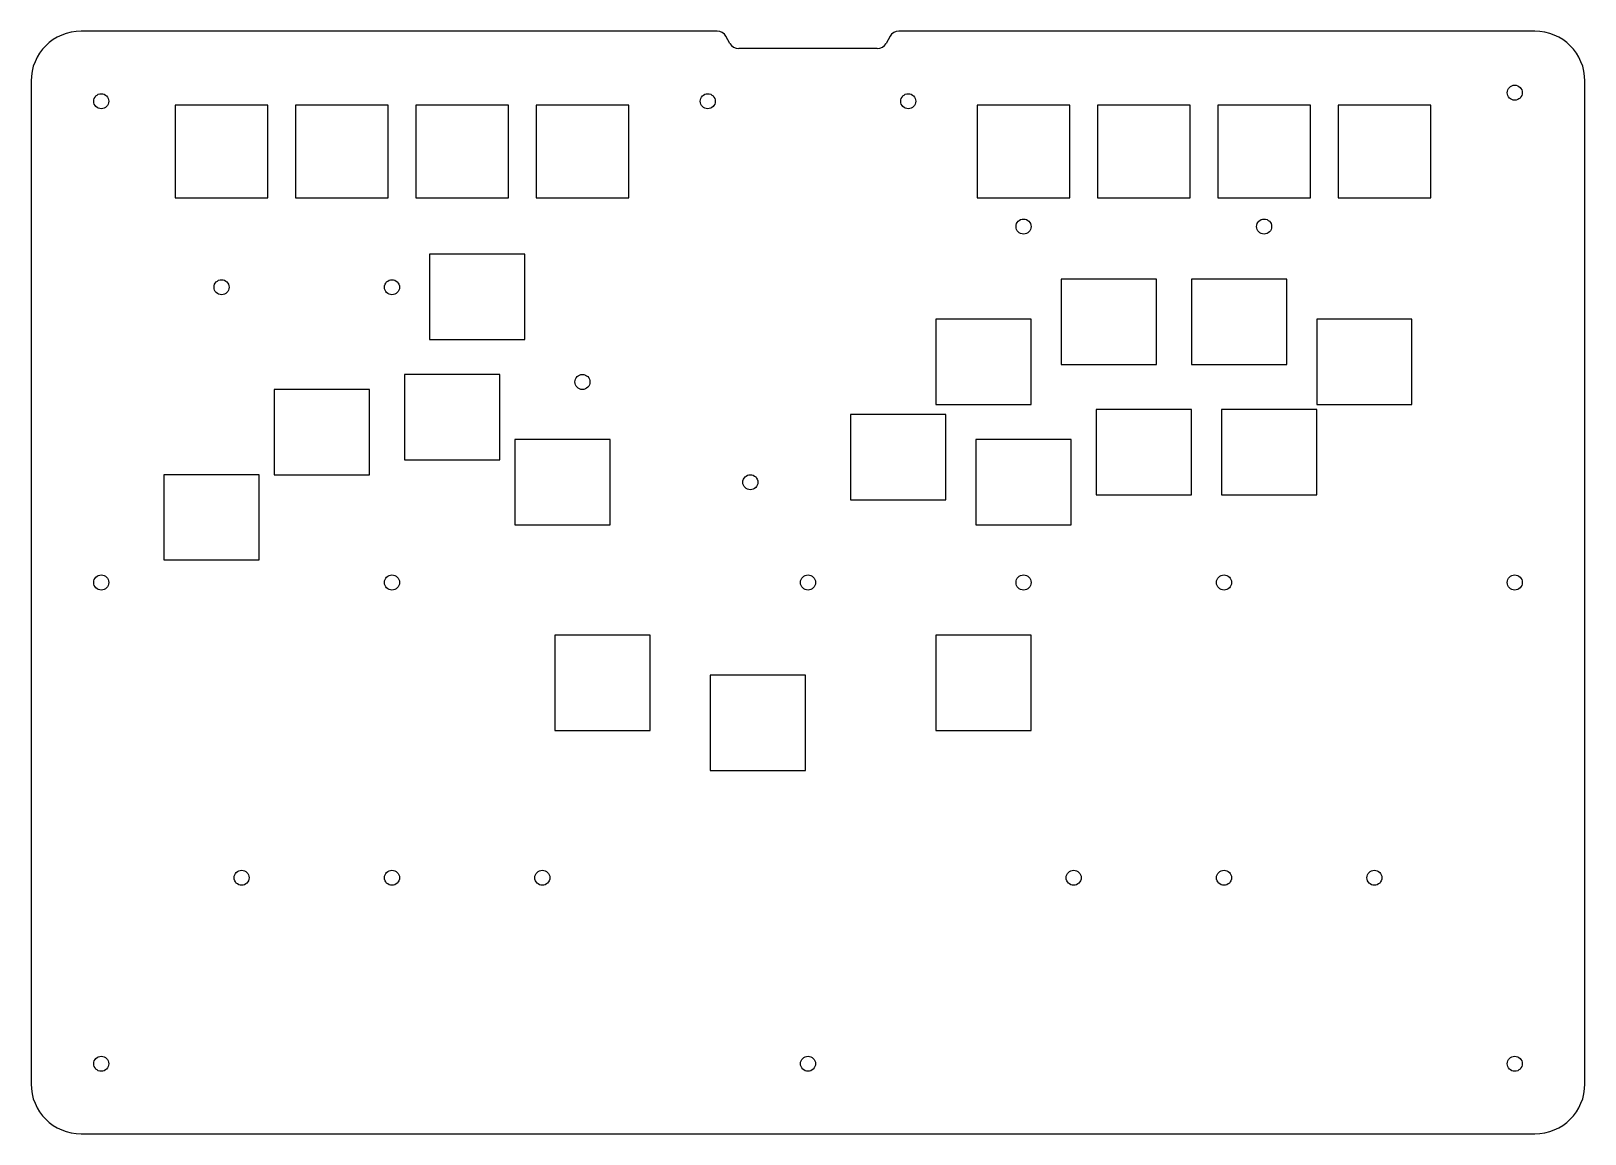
# Model space of a CAD drawing. Header units: millimetres. Extents: x 0 to 310, y -220 to 0.
import ezdxf

# ---------------------------------------------------------------- set-up
doc = ezdxf.new("R2010")
doc.units = ezdxf.units.MM

msp = doc.modelspace()

# ---------------------------------------------------------------- linework, layer by layer
at = {"color": 7, "linetype": 'Continuous', "lineweight": 25}
for p, q in [((136.88, 0), (10, 0)), ((300, 0), (173.12, 0)), ((139.43, -2.47), (138.63, -1.03)), ((171.37, -1.03), (170.57, -2.47)), ((168.82, -3.5), (141.18, -3.5)), ((0, -10), (0, -210)), ((310, -210), (310, -10)), ((28.75, -14.75), (28.75, -33.25)), ((47.25, -14.75), (28.75, -14.75)), ((47.25, -33.25), (47.25, -14.75)), ((52.75, -14.75), (52.75, -33.25)), ((71.25, -14.75), (52.75, -14.75)), ((71.25, -33.25), (71.25, -14.75)), ((76.75, -14.75), (76.75, -33.25)), ((95.25, -14.75), (76.75, -14.75)), ((95.25, -33.25), (95.25, -14.75)), ((100.75, -14.75), (100.75, -33.25)), ((119.25, -14.75), (100.75, -14.75)), ((119.25, -33.25), (119.25, -14.75)), ((188.75, -14.75), (188.75, -33.25)), ((207.25, -14.75), (188.75, -14.75)), ((207.25, -33.25), (207.25, -14.75)), ((212.75, -14.75), (212.75, -33.25)), ((231.25, -14.75), (212.75, -14.75)), ((231.25, -33.25), (231.25, -14.75)), ((236.75, -14.75), (236.75, -33.25)), ((255.25, -14.75), (236.75, -14.75)), ((255.25, -33.25), (255.25, -14.75)), ((260.75, -14.75), (260.75, -33.25)), ((279.25, -14.75), (260.75, -14.75)), ((279.25, -33.25), (279.25, -14.75)), ((28.75, -33.25), (47.25, -33.25)), ((52.75, -33.25), (71.25, -33.25)), ((76.75, -33.25), (95.25, -33.25)), ((100.75, -33.25), (119.25, -33.25)), ((188.75, -33.25), (207.25, -33.25)), ((212.75, -33.25), (231.25, -33.25)), ((236.75, -33.25), (255.25, -33.25)), ((260.75, -33.25), (279.25, -33.25)), ((79.5, -44.5), (79.5, -61.5)), ((98.5, -44.5), (79.5, -44.5)), ((98.5, -61.5), (98.5, -44.5)), ((205.5, -49.5), (205.5, -66.5)), ((224.5, -49.5), (205.5, -49.5)), ((224.5, -66.5), (224.5, -49.5)), ((231.5, -49.5), (231.5, -66.5)), ((250.5, -49.5), (231.5, -49.5)), ((250.5, -66.5), (250.5, -49.5)), ((180.5, -57.5), (180.5, -74.5)), ((199.5, -57.5), (180.5, -57.5)), ((199.5, -74.5), (199.5, -57.5)), ((256.5, -57.5), (256.5, -74.5)), ((275.5, -57.5), (256.5, -57.5)), ((275.5, -74.5), (275.5, -57.5)), ((79.5, -61.5), (98.5, -61.5)), ((205.5, -66.5), (224.5, -66.5)), ((231.5, -66.5), (250.5, -66.5)), ((74.5, -68.5), (74.5, -85.5)), ((93.5, -68.5), (74.5, -68.5)), ((93.5, -85.5), (93.5, -68.5)), ((48.5, -71.5), (48.5, -88.5)), ((67.5, -71.5), (48.5, -71.5)), ((67.5, -88.5), (67.5, -71.5)), ((163.5, -76.5), (163.5, -93.5)), ((182.5, -76.5), (163.5, -76.5)), ((180.5, -74.5), (199.5, -74.5)), ((182.5, -93.5), (182.5, -76.5)), ((212.5, -75.5), (212.5, -92.5)), ((231.5, -75.5), (212.5, -75.5)), ((231.5, -92.5), (231.5, -75.5)), ((237.5, -75.5), (237.5, -92.5)), ((256.5, -75.5), (237.5, -75.5)), ((256.5, -74.5), (275.5, -74.5)), ((256.5, -92.5), (256.5, -75.5)), ((96.5, -81.5), (96.5, -98.5)), ((115.5, -81.5), (96.5, -81.5)), ((115.5, -98.5), (115.5, -81.5)), ((188.5, -81.5), (188.5, -98.5)), ((207.5, -81.5), (188.5, -81.5)), ((207.5, -98.5), (207.5, -81.5)), ((74.5, -85.5), (93.5, -85.5)), ((26.5, -88.5), (26.5, -105.5)), ((45.5, -88.5), (26.5, -88.5)), ((45.5, -105.5), (45.5, -88.5)), ((48.5, -88.5), (67.5, -88.5)), ((212.5, -92.5), (231.5, -92.5)), ((237.5, -92.5), (256.5, -92.5)), ((163.5, -93.5), (182.5, -93.5)), ((96.5, -98.5), (115.5, -98.5)), ((188.5, -98.5), (207.5, -98.5)), ((26.5, -105.5), (45.5, -105.5)), ((104.5, -120.5), (104.5, -139.5)), ((123.5, -120.5), (104.5, -120.5)), ((123.5, -139.5), (123.5, -120.5)), ((180.5, -120.5), (180.5, -139.5)), ((199.5, -120.5), (180.5, -120.5)), ((199.5, -139.5), (199.5, -120.5)), ((135.5, -128.5), (135.5, -147.5)), ((154.5, -128.5), (135.5, -128.5)), ((154.5, -147.5), (154.5, -128.5)), ((104.5, -139.5), (123.5, -139.5)), ((180.5, -139.5), (199.5, -139.5)), ((135.5, -147.5), (154.5, -147.5)), ((10, -220), (300, -220))]:
    msp.add_line(p, q, dxfattribs=at)
for centre in [(296, -12.29), (14, -14), (135, -14), (175, -14), (198, -39), (246, -39), (38, -51.1), (72, -51.1), (110, -70), (143.5, -90), (72, -110), (198, -110), (14, -110), (155, -110), (238, -110), (296, -110), (42, -168.9), (72, -168.9), (102, -168.9), (208, -168.9), (238, -168.9), (268, -168.9), (14, -206), (155, -206), (296, -206)]:
    msp.add_circle(centre, 1.5, dxfattribs=at)
for centre, radius, start, end in [((10, -10), 10, 90, 180), ((136.88, -2), 2, 28.955, 90), ((173.12, -2), 2, 90, 151.045), ((300, -10), 10, 0, 90), ((141.18, -1.5), 2, 208.955, 270), ((168.82, -1.5), 2, 270, 331.045), ((10, -210), 10, 180, 270), ((300, -210), 10, 270, 0)]:
    msp.add_arc(centre, radius, start, end, dxfattribs=at)

doc.saveas('drawing.dxf')
